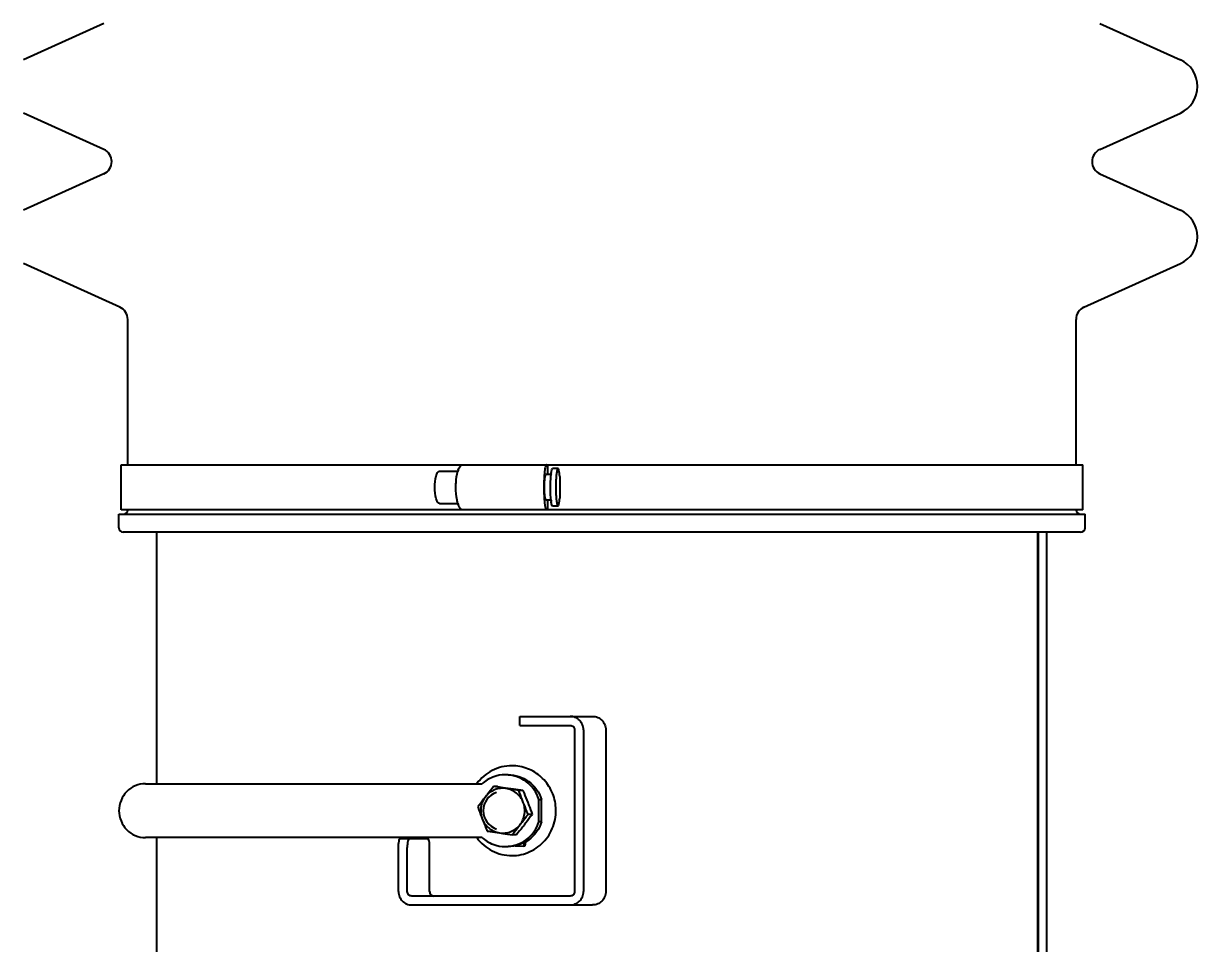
# Model space of a CAD drawing. Header units: millimetres. Extents: x 1186 to 6713, y 237 to 5598.
# Drawn here: x 1742.6 to 2003.9, y 3773.8 to 3978.6 of the extents above; entities that cross this region are included whole.
import ezdxf

# ---------------------------------------------------------------- set-up
doc = ezdxf.new("R2010")
doc.units = ezdxf.units.MM
doc.header["$LTSCALE"] = 384.175
doc.header["$PDMODE"] = 3
doc.header["$PDSIZE"] = 8
doc.layers.get('0').update_dxf_attribs({"linetype": 'CONTINUOUS'})
doc.layers.get('Defpoints').update_dxf_attribs({"linetype": 'CONTINUOUS'})
doc.styles.get("Standard").update_dxf_attribs({"font": 'calibri.ttf'})
doc.dimstyles.get("Standard").update_dxf_attribs({"dimtxt": 43.75, "dimasz": 43.75, "dimexe": 1.5, "dimexo": 1, "dimtad": 1, "dimdsep": 46, "dimtxsty": 'Standard', "dimblk": '_FILLED', "dimblk1": '_FILLED', "dimblk2": '_FILLED', "dimcen": 0.09, "dimazin": 2, "dimtol": 1, "dimtp": 0.01, "dimtm": 0.01, "dimtfac": 1, "dimtofl": 0, "dimtmove": 0, "dimatfit": 3, "dimldrblk": '_FILLED', "dimfxl": 1, "dimtolj": 1, "dimarcsym": 0})

# ---------------------------------------------------------------- blocks, each defined once
blk = doc.blocks.new('_FILLED')
at = {"color": 0, "linetype": 'ByBlock'}
blk.add_solid([(0, 0), (-1, 0.2143), (-1, -0.2143)], dxfattribs=at)
blk = doc.blocks.new('*D63')
at = {"color": 0, "lineweight": -2}
for p, q in [((1869.33, 4780.27), (1366.04, 4780.27)), ((1367.54, 4736.52), (1367.54, 3421.12)), ((1367.54, 2059.85), (1367.54, 3375.25)), ((1660.97, 2016.1), (1366.04, 2016.1))]:
    blk.add_line(p, q, dxfattribs=at)
at = {"layer": 'Defpoints', "color": 0}
for p in [(1870.33, 4780.27), (1367.54, 2016.1), (1661.97, 2016.1)]:
    blk.add_point(p, dxfattribs=at)
at = {"color": 0, "linetype": 'ByBlock', "lineweight": -2, "xscale": 43.75, "yscale": 43.75, "zscale": 43.75}
for p, rotation in [((1367.54, 4780.27), 90), ((1367.54, 2016.1), 270)]:
    blk.add_blockref('_FILLED', p, dxfattribs=dict(at, rotation=rotation))
at = {"color": 0, "insert": (1367.54, 3398.18), "char_height": 43.75, "attachment_point": 5}
blk.add_mtext('\\A1;\\A1;C', dxfattribs=at)

msp = doc.modelspace()

# ---------------------------------------------------------------- linework, layer by layer
at = {"color": 0, "linetype": 'Continuous'}
for p, q in [((1760.50417, 3978.60466), (1742.62153, 3970.50914)), ((1982.15353, 3978.60466), (2000.03617, 3970.50914)), ((1760.50417, 3950.57065), (1742.62153, 3958.66617)), ((1982.15353, 3950.57065), (2000.03617, 3958.66617)), ((1760.50417, 3945.10466), (1742.62153, 3937.00914)), ((1982.15353, 3945.10466), (2000.03617, 3937.00914)), ((1764.06608, 3915.45816), (1742.62153, 3925.16617)), ((1978.59162, 3915.45816), (2000.03617, 3925.16617)), ((1765.82885, 3880.33766), (1765.82885, 3912.72517)), ((1976.82885, 3880.33766), (1976.82885, 3912.72517)), ((1764.32885, 3870.33766), (1764.32885, 3880.33766)), ((1764.32885, 3880.33766), (1978.32885, 3880.33766)), ((1859.18952, 3879.96411), (1859.16944, 3879.99716)), ((1859.24648, 3880.33766), (1859.24648, 3878.19468)), ((1861.5415, 3879.54076), (1860.35394, 3879.54076)), ((1978.32885, 3870.33766), (1978.32885, 3880.33766)), ((1835.16038, 3878.92519), (1839.27823, 3878.92519)), ((1860.00837, 3878.19468), (1858.86353, 3878.19468)), ((1860.00701, 3878.20586), (1860.00991, 3878.23311)), ((1861.92828, 3877.77346), (1861.92828, 3872.90186)), ((1835.16038, 3871.75013), (1839.27823, 3871.75013)), ((1860.01115, 3872.48064), (1858.86353, 3872.48064)), ((1859.24648, 3872.48064), (1859.24648, 3870.33766)), ((1763.82885, 3866.33766), (1763.82885, 3869.33766)), ((1763.82885, 3869.33766), (1978.82885, 3869.33766)), ((1978.32885, 3870.33766), (1764.32885, 3870.33766)), ((1859.16944, 3870.67816), (1859.18952, 3870.7112)), ((1861.5415, 3871.13456), (1860.35394, 3871.13456)), ((1978.82885, 3866.33766), (1978.82885, 3869.33766)), ((1977.82885, 3865.33766), (1764.82885, 3865.33766)), ((1772.32885, 3809.33766), (1772.32885, 3865.33766)), ((1968.32979, 3714.9988), (1968.32979, 3865.33766)), ((1968.36419, 3865.33766), (1968.36419, 3714.9988)), ((1970.32885, 3714.9988), (1970.32885, 3865.33766)), ((1853.07597, 3822.33766), (1853.07597, 3824.33766)), ((1853.07597, 3824.33766), (1869.25882, 3824.33766)), ((1853.07597, 3822.33766), (1864.28162, 3822.33766)), ((1865.2616, 3821.33766), (1865.2616, 3785.33766)), ((1867.22156, 3821.33766), (1867.22156, 3785.33766)), ((1872.19876, 3821.33766), (1872.19876, 3785.33766)), ((1769.75422, 3809.33766), (1844.66139, 3809.33766)), ((1848.12107, 3808.70354), (1847.23773, 3808.70354)), ((1853.71915, 3807.866), (1852.83581, 3807.866)), ((1857.29336, 3800.83509), (1857.29336, 3805.84022)), ((1857.29336, 3805.84022), (1857.89062, 3805.84022)), ((1857.89062, 3800.83509), (1857.89062, 3805.84022)), ((1855.80737, 3802.50011), (1854.92403, 3802.50011)), ((1857.89062, 3800.83509), (1857.29336, 3800.83509)), ((1844.66139, 3797.33766), (1769.75422, 3797.33766)), ((1772.32885, 3714.95165), (1772.32885, 3797.33766)), ((1826.46051, 3797.13766), (1832.60132, 3797.13766)), ((1852.29752, 3797.97178), (1851.41418, 3797.97178)), ((1853.97692, 3795.47158), (1854.10096, 3796.28913)), ((1854.31587, 3796.39343), (1854.17601, 3795.47158)), ((1826.06233, 3785.33766), (1826.06233, 3795.13766)), ((1828.0223, 3785.33766), (1828.0223, 3795.13766)), ((1832.99949, 3785.33766), (1832.99949, 3795.13766)), ((1852.01727, 3795.51712), (1852.01703, 3795.48835)), ((1852.01703, 3795.48835), (1853.97692, 3795.47158)), ((1854.17601, 3795.47158), (1853.97692, 3795.47158)), ((1864.28162, 3784.33766), (1829.00228, 3784.33766)), ((1829.00228, 3782.33766), (1869.25882, 3782.33766))]:
    msp.add_line(p, q, dxfattribs=at)
for centre, radius, start, end in [((1997.3555, 3964.58766), 6.5, 294.3563913, 65.6436087), ((1759.26694, 3947.83766), 3, 294.3563913, 65.6436087), ((1983.39076, 3947.83766), 3, 114.3563913, 245.6436087), ((1997.3555, 3931.08766), 6.5, 294.3563913, 65.6436087), ((1762.82885, 3912.72517), 3, 0, 65.6436087), ((1979.82885, 3912.72517), 3, 114.3563913, 180), ((1845.00926, 3877.25505), 5.97636, 161.0843194, 163.6446118), ((1873.77999, 3876.75623), 13.84906, 173.5597663, 173.8782456), ((1845.00926, 3873.42027), 5.97636, 196.3553882, 198.9156806), ((1874.37562, 3873.98329), 14.44812, 186.0636165, 186.18636), ((1872.64857, 3873.79193), 12.71051, 186.1676896, 187.1478966), ((1764.82885, 3870.33766), 1, 270, 360), ((1977.82885, 3870.33766), 1, 180, 270), ((1764.82885, 3866.33766), 1, 180, 270), ((1977.82885, 3866.33766), 1, 270, 360), ((1849.23009, 3803.33766), 4.3, 108.2963309, 251.7036691)]:
    msp.add_arc(centre, radius, start, end, dxfattribs=at)
for points, knots in [([(1839.35564, 3879.19245), (1839.41297, 3879.35931), (1839.58226, 3879.79428), (1839.93879, 3880.33732), (1840.25898, 3880.33759)], [0, 0, 0, 0, 0.355277458, 1, 1, 1, 1]), ([(1858.96411, 3880.33759), (1858.91539, 3880.33749), (1858.81002, 3880.18751), (1858.678, 3879.7183), (1858.52569, 3878.68959), (1858.42585, 3877.16001), (1858.39959, 3875.97567), (1858.39959, 3875.33766)], [0, 0, 0, 0, 0.028718215, 0.088388293, 0.304361579, 0.623924813, 1, 1, 1, 1]), ([(1859.01522, 3880.31718), (1859.00748, 3880.3234), (1858.99154, 3880.3336), (1858.9728, 3880.33761), (1858.96411, 3880.33759)], [0, 0, 0, 0, 0.533224176, 1, 1, 1, 1]), ([(1859.16944, 3879.99716), (1859.15814, 3880.03597), (1859.1209, 3880.14685), (1859.07646, 3880.26799), (1859.01522, 3880.31718)], [0, 0, 0, 0, 0.339756848, 1, 1, 1, 1]), ([(1859.2348, 3880.1483), (1859.23046, 3880.10526), (1859.21848, 3880.05397), (1859.20772, 3879.97424), (1859.1895, 3879.9691)], [0, 0, 0, 0, 0.695532127, 1, 1, 1, 1]), ([(1859.24648, 3880.33766), (1859.24535, 3880.30434), (1859.24252, 3880.24115), (1859.23781, 3880.17806), (1859.2348, 3880.1483)], [0, 0, 0, 0, 0.527036326, 1, 1, 1, 1]), ([(1860.01833, 3878.30963), (1860.05289, 3878.61569), (1860.12201, 3878.93941), (1860.23128, 3879.54076), (1860.35394, 3879.54076)], [0, 0, 0, 0, 0.715185441, 1, 1, 1, 1]), ([(1861.54141, 3879.54068), (1861.41872, 3879.54037), (1861.30927, 3878.94438), (1861.1714, 3878.21763), (1861.08954, 3876.84488), (1861.06688, 3875.87395), (1861.06688, 3875.33766)], [0, 0, 0, 0, 0.086233472, 0.30273435, 0.623052363, 1, 1, 1, 1]), ([(1861.92828, 3877.77346), (1861.89331, 3878.20894), (1861.82729, 3878.79656), (1861.69935, 3879.34233), (1861.59577, 3879.54082), (1861.54141, 3879.54068)], [0, 0, 0, 0, 0.712930205, 0.91129318, 1, 1, 1, 1]), ([(1834.14245, 3875.33766), (1834.14245, 3876.18902), (1834.26027, 3877.35059), (1834.63912, 3878.55283), (1835.00178, 3878.92519), (1835.16038, 3878.92519)], [0, 0, 0, 0, 0.659149522, 0.877205039, 1, 1, 1, 1]), ([(1838.84046, 3875.33766), (1838.84046, 3875.67037), (1838.87684, 3876.87932), (1839.02683, 3878.09569), (1839.27474, 3878.93796)], [0, 0, 0, 0, 0.274807753, 1, 1, 1, 1]), ([(1858.54092, 3875.33766), (1858.54092, 3875.70228), (1858.55629, 3876.36227), (1858.61205, 3877.29567), (1858.70562, 3877.78917), (1858.7802, 3878.19472), (1858.86355, 3878.19465)], [0, 0, 0, 0, 0.377027008, 0.697327606, 0.913813758, 1, 1, 1, 1]), ([(1859.87933, 3875.33766), (1859.87933, 3875.59909), (1859.89006, 3876.55613), (1859.93409, 3877.51391), (1860.00701, 3878.20586)], [0, 0, 0, 0, 0.273119465, 1, 1, 1, 1]), ([(1835.16032, 3871.75017), (1835.00174, 3871.75022), (1834.63921, 3872.12255), (1834.26013, 3873.32468), (1834.14245, 3874.48628), (1834.14245, 3875.33766)], [0, 0, 0, 0, 0.122779124, 0.34082265, 1, 1, 1, 1]), ([(1839.27474, 3871.73736), (1839.20067, 3871.98899), (1838.92619, 3873.1702), (1838.84046, 3874.38891), (1838.84046, 3875.33766)], [0, 0, 0, 0, 0.216592227, 1, 1, 1, 1]), ([(1858.39959, 3875.33766), (1858.39959, 3874.69965), (1858.42585, 3873.51531), (1858.52569, 3871.98573), (1858.678, 3870.95702), (1858.81002, 3870.4878), (1858.91539, 3870.33783), (1858.96411, 3870.33773)], [0, 0, 0, 0, 0.376075187, 0.695638421, 0.911611707, 0.971281785, 1, 1, 1, 1]), ([(1858.86351, 3872.48067), (1858.78014, 3872.48074), (1858.70567, 3872.88608), (1858.61201, 3873.37981), (1858.5563, 3874.31307), (1858.54092, 3874.97306), (1858.54092, 3875.33766)], [0, 0, 0, 0, 0.086211297, 0.302700203, 0.622998085, 1, 1, 1, 1]), ([(1860.00833, 3872.4571), (1859.98622, 3872.66522), (1859.90481, 3873.62333), (1859.87933, 3874.58556), (1859.87933, 3875.33766)], [0, 0, 0, 0, 0.217695047, 1, 1, 1, 1]), ([(1861.06688, 3875.33766), (1861.06688, 3874.80137), (1861.08954, 3873.83043), (1861.1714, 3872.45768), (1861.30927, 3871.73094), (1861.41872, 3871.13494), (1861.54141, 3871.13464)], [0, 0, 0, 0, 0.376947495, 0.697265493, 0.913766421, 1, 1, 1, 1]), ([(1860.35383, 3871.13463), (1860.24517, 3871.13495), (1860.13098, 3871.65233), (1860.07056, 3871.94216), (1860.03684, 3872.21035)], [0, 0, 0, 0, 0.28673877, 1, 1, 1, 1]), ([(1861.54141, 3871.13464), (1861.59576, 3871.1345), (1861.69935, 3871.33299), (1861.82729, 3871.87875), (1861.89331, 3872.46638), (1861.92828, 3872.90186)], [0, 0, 0, 0, 0.088706745, 0.28706963, 1, 1, 1, 1]), ([(1840.25898, 3870.33773), (1840.17409, 3870.3378), (1839.67652, 3870.52713), (1839.49186, 3871.08637), (1839.35564, 3871.48287)], [0, 0, 0, 0, 0.168388638, 1, 1, 1, 1]), ([(1858.96411, 3870.33773), (1858.97953, 3870.33769), (1859.01551, 3870.35243), (1859.03917, 3870.38075), (1859.0514, 3870.39766)], [0, 0, 0, 0, 0.4248348, 1, 1, 1, 1]), ([(1859.18952, 3870.71061), (1859.22619, 3870.71134), (1859.22008, 3870.51453), (1859.24342, 3870.4275), (1859.24648, 3870.33766)], [0, 0, 0, 0, 0.289766948, 1, 1, 1, 1]), ([(1867.22156, 3821.33766), (1867.22156, 3821.72756), (1867.06962, 3822.51351), (1866.4176, 3823.51044), (1865.4404, 3824.18041), (1864.6643, 3824.33766), (1864.28162, 3824.33766)], [0, 0, 0, 0, 0.252340679, 0.503302245, 0.752329699, 1, 1, 1, 1]), ([(1864.28162, 3822.33766), (1864.53239, 3822.33766), (1865.05736, 3822.11935), (1865.2616, 3821.59204), (1865.2616, 3821.33766)], [0, 0, 0, 0, 0.496425605, 1, 1, 1, 1]), ([(1869.25882, 3824.33766), (1869.6415, 3824.33766), (1870.4176, 3824.18041), (1871.3948, 3823.51044), (1872.04682, 3822.51351), (1872.19876, 3821.72756), (1872.19876, 3821.33766)], [0, 0, 0, 0, 0.247670301, 0.496697755, 0.747659321, 1, 1, 1, 1]), ([(1851.30089, 3813.33765), (1850.54647, 3813.33768), (1849.03005, 3813.15801), (1846.8826, 3812.36397), (1844.97127, 3811.08953), (1843.9234, 3809.96488), (1843.47088, 3809.35139)], [0, 0, 0, 0, 0.248851362, 0.498227506, 0.748539779, 1, 1, 1, 1]), ([(1861.03479, 3804.49303), (1860.89846, 3805.68903), (1860.19344, 3808.04702), (1857.97229, 3810.96258), (1854.87697, 3812.88911), (1852.48335, 3813.33759), (1851.30089, 3813.33765)], [0, 0, 0, 0, 0.252295039, 0.503124979, 0.752164946, 1, 1, 1, 1]), ([(1769.75422, 3809.33766), (1768.98888, 3809.33766), (1767.4367, 3809.02317), (1765.4822, 3807.68328), (1764.17821, 3805.68933), (1763.87433, 3804.11743), (1763.87433, 3803.33766)], [0, 0, 0, 0, 0.247661252, 0.496697711, 0.747668537, 1, 1, 1, 1]), ([(1849.84711, 3811.33765), (1848.90724, 3811.33768), (1847.00666, 3810.98517), (1845.36338, 3809.9694), (1844.66139, 3809.33766)], [0, 0, 0, 0, 0.49879796, 1, 1, 1, 1]), ([(1857.29336, 3805.84022), (1856.7922, 3807.39297), (1854.78881, 3810.2507), (1851.46035, 3811.33759), (1849.84711, 3811.33765)], [0, 0, 0, 0, 0.502832086, 1, 1, 1, 1]), ([(1850.44438, 3811.33765), (1852.05761, 3811.33759), (1855.38608, 3810.2507), (1857.38946, 3807.39297), (1857.89062, 3805.84022)], [0, 0, 0, 0, 0.497167914, 1, 1, 1, 1]), ([(1845.42676, 3806.43937), (1845.28016, 3806.25023), (1844.70524, 3805.50202), (1844.14272, 3804.74433), (1843.72788, 3804.1752)], [0, 0, 0, 0, 0.253612481, 1, 1, 1, 1]), ([(1845.42676, 3806.43937), (1845.16161, 3806.09728), (1844.71804, 3805.33869), (1844.36624, 3804.07031), (1844.34692, 3802.7525), (1844.55834, 3801.89725), (1844.71594, 3801.49226)], [0, 0, 0, 0, 0.24918601, 0.499309988, 0.749803073, 1, 1, 1, 1]), ([(1847.23773, 3808.70354), (1846.77721, 3808.14281), (1846.16962, 3807.3911), (1845.57431, 3806.62974), (1845.42676, 3806.43937)], [0, 0, 0, 0, 0.750783066, 1, 1, 1, 1]), ([(1849.98072, 3808.28477), (1849.55904, 3808.34786), (1848.69383, 3808.36111), (1847.43848, 3808.03706), (1846.30843, 3807.39321), (1845.69057, 3806.77973), (1845.42676, 3806.43937)], [0, 0, 0, 0, 0.248999456, 0.498305083, 0.748520287, 1, 1, 1, 1]), ([(1849.98072, 3808.28477), (1849.74739, 3808.31968), (1848.83275, 3808.45726), (1847.91855, 3808.59773), (1847.23773, 3808.70354)], [0, 0, 0, 0, 0.255084953, 1, 1, 1, 1]), ([(1848.12107, 3808.70354), (1848.36046, 3808.66901), (1849.31243, 3808.53126), (1850.26407, 3808.39131), (1850.97616, 3808.28477)], [0, 0, 0, 0, 0.251450077, 1, 1, 1, 1]), ([(1853.82387, 3805.18306), (1853.66682, 3805.58661), (1853.24757, 3806.355), (1852.34701, 3807.30213), (1851.23651, 3807.9802), (1850.40305, 3808.22158), (1849.98072, 3808.28477)], [0, 0, 0, 0, 0.251818365, 0.502384599, 0.751672387, 1, 1, 1, 1]), ([(1852.83581, 3807.866), (1852.59642, 3807.90052), (1851.64446, 3808.03827), (1850.69281, 3808.17823), (1849.98072, 3808.28477)], [0, 0, 0, 0, 0.251450077, 1, 1, 1, 1]), ([(1850.97616, 3808.28477), (1851.2095, 3808.24986), (1852.12413, 3808.11228), (1853.03833, 3807.97181), (1853.71915, 3807.866)], [0, 0, 0, 0, 0.255084953, 1, 1, 1, 1]), ([(1853.82387, 3805.18306), (1853.73653, 3805.40748), (1853.39527, 3806.29736), (1853.07121, 3807.19378), (1852.83581, 3807.866)], [0, 0, 0, 0, 0.252679183, 1, 1, 1, 1]), ([(1853.71915, 3807.866), (1853.81405, 3807.64433), (1854.1918, 3806.7546), (1854.5562, 3805.85914), (1854.81931, 3805.18306)], [0, 0, 0, 0, 0.249453655, 1, 1, 1, 1]), ([(1843.72788, 3804.1752), (1843.80571, 3803.95296), (1844.12358, 3803.05448), (1844.4557, 3802.16099), (1844.71594, 3801.49226)], [0, 0, 0, 0, 0.247070443, 1, 1, 1, 1]), ([(1851.30032, 3793.33767), (1852.66875, 3793.33761), (1855.44965, 3793.94362), (1858.85, 3796.50273), (1860.92953, 3800.24187), (1861.19277, 3803.10712), (1861.03479, 3804.49303)], [0, 0, 0, 0, 0.247514664, 0.496582075, 0.747701069, 1, 1, 1, 1]), ([(1853.11306, 3800.23595), (1853.37821, 3800.57804), (1853.82178, 3801.33663), (1854.17357, 3802.605), (1854.1929, 3803.92282), (1853.98148, 3804.77807), (1853.82387, 3805.18306)], [0, 0, 0, 0, 0.24918601, 0.499309988, 0.749803073, 1, 1, 1, 1]), ([(1854.92403, 3802.50011), (1854.82913, 3802.72178), (1854.45138, 3803.61151), (1854.08698, 3804.50697), (1853.82387, 3805.18306)], [0, 0, 0, 0, 0.249453655, 1, 1, 1, 1]), ([(1854.81931, 3805.18306), (1854.90665, 3804.95863), (1855.24792, 3804.06875), (1855.57198, 3803.17233), (1855.80737, 3802.50011)], [0, 0, 0, 0, 0.252679183, 1, 1, 1, 1]), ([(1763.87433, 3803.33766), (1763.87433, 3802.55788), (1764.17821, 3800.98599), (1765.4822, 3798.99204), (1767.4367, 3797.65214), (1768.98888, 3797.33766), (1769.75422, 3797.33766)], [0, 0, 0, 0, 0.252331489, 0.503302322, 0.752338773, 1, 1, 1, 1]), ([(1844.71594, 3801.49226), (1844.97906, 3800.81617), (1845.34345, 3799.92072), (1845.7212, 3799.03098), (1845.81611, 3798.80932)], [0, 0, 0, 0, 0.750546346, 1, 1, 1, 1]), ([(1844.71594, 3801.49226), (1844.87299, 3801.08871), (1845.29182, 3800.32066), (1845.89498, 3799.68662), (1846.23029, 3799.416)], [0, 0, 0, 0, 0.501246195, 1, 1, 1, 1]), ([(1853.11306, 3800.23595), (1853.26061, 3800.42632), (1853.85592, 3801.18768), (1854.46352, 3801.93938), (1854.92403, 3802.50011)], [0, 0, 0, 0, 0.249216935, 1, 1, 1, 1]), ([(1855.80737, 3802.50011), (1855.67054, 3802.31238), (1855.11262, 3801.55142), (1854.54423, 3800.79811), (1854.1085, 3800.23595)], [0, 0, 0, 0, 0.24620468, 1, 1, 1, 1]), ([(1845.81611, 3798.80932), (1846.03987, 3798.77454), (1846.9539, 3798.633), (1847.86831, 3798.4939), (1848.55909, 3798.39055)], [0, 0, 0, 0, 0.24482813, 1, 1, 1, 1]), ([(1846.23029, 3799.416), (1846.56388, 3799.14677), (1847.30373, 3798.69478), (1848.13676, 3798.45374), (1848.55909, 3798.39055)], [0, 0, 0, 0, 0.500964751, 1, 1, 1, 1]), ([(1848.55909, 3798.39055), (1848.98078, 3798.32746), (1849.84598, 3798.3142), (1851.10134, 3798.63826), (1852.23139, 3799.28211), (1852.84925, 3799.89559), (1853.11306, 3800.23595)], [0, 0, 0, 0, 0.248999456, 0.498305083, 0.748520287, 1, 1, 1, 1]), ([(1848.55909, 3798.39055), (1848.79492, 3798.35527), (1849.74632, 3798.21371), (1850.69816, 3798.07504), (1851.41418, 3797.97178)], [0, 0, 0, 0, 0.247896368, 1, 1, 1, 1]), ([(1849.84711, 3795.33767), (1851.46035, 3795.33773), (1854.78881, 3796.42462), (1856.7922, 3799.28235), (1857.29336, 3800.83509)], [0, 0, 0, 0, 0.497167914, 1, 1, 1, 1]), ([(1857.89062, 3800.83509), (1857.38946, 3799.28235), (1855.38608, 3796.42462), (1852.05761, 3795.33773), (1850.44438, 3795.33767)], [0, 0, 0, 0, 0.502832086, 1, 1, 1, 1]), ([(1851.41418, 3797.97178), (1851.55102, 3798.15951), (1852.10893, 3798.92047), (1852.67733, 3799.67378), (1853.11306, 3800.23595)], [0, 0, 0, 0, 0.246203726, 1, 1, 1, 1]), ([(1854.1085, 3800.23595), (1853.96094, 3800.04558), (1853.36564, 3799.28421), (1852.75804, 3798.53251), (1852.29752, 3797.97178)], [0, 0, 0, 0, 0.249216647, 1, 1, 1, 1]), ([(1826.06233, 3795.13766), (1826.06233, 3795.39299), (1826.07693, 3795.86232), (1826.16224, 3796.49881), (1826.24813, 3796.89472), (1826.38871, 3797.13766), (1826.46051, 3797.13766)], [0, 0, 0, 0, 0.366801855, 0.680226078, 0.896849391, 1, 1, 1, 1]), ([(1828.42047, 3797.13766), (1828.34867, 3797.13766), (1828.20809, 3796.89472), (1828.1222, 3796.49881), (1828.03689, 3795.86232), (1828.0223, 3795.39299), (1828.0223, 3795.13766)], [0, 0, 0, 0, 0.103150609, 0.319773922, 0.633198145, 1, 1, 1, 1]), ([(1832.99949, 3795.13766), (1832.99949, 3795.39299), (1832.9849, 3795.86232), (1832.89959, 3796.49881), (1832.8137, 3796.89472), (1832.67312, 3797.13766), (1832.60132, 3797.13766)], [0, 0, 0, 0, 0.366801855, 0.680226078, 0.896849391, 1, 1, 1, 1]), ([(1843.4654, 3797.33134), (1843.91778, 3796.71684), (1844.96577, 3795.59025), (1846.87816, 3794.31344), (1849.02735, 3793.51776), (1850.54519, 3793.3377), (1851.30032, 3793.33767)], [0, 0, 0, 0, 0.251462571, 0.501775469, 0.751150404, 1, 1, 1, 1]), ([(1844.66139, 3797.33766), (1845.36338, 3796.70592), (1847.00666, 3795.69014), (1848.90724, 3795.33764), (1849.84711, 3795.33767)], [0, 0, 0, 0, 0.50120204, 1, 1, 1, 1]), ([(1826.06233, 3785.33766), (1826.06233, 3784.94776), (1826.21427, 3784.1618), (1826.86629, 3783.16487), (1827.8435, 3782.4949), (1828.61959, 3782.33766), (1829.00228, 3782.33766)], [0, 0, 0, 0, 0.252340679, 0.503302245, 0.752329699, 1, 1, 1, 1]), ([(1829.00228, 3784.33766), (1828.75151, 3784.33766), (1828.22654, 3784.55596), (1828.0223, 3785.08328), (1828.0223, 3785.33766)], [0, 0, 0, 0, 0.496425605, 1, 1, 1, 1]), ([(1832.99949, 3785.33766), (1832.99949, 3785.08328), (1833.20373, 3784.55596), (1833.72871, 3784.33766), (1833.97948, 3784.33766)], [0, 0, 0, 0, 0.503574272, 1, 1, 1, 1]), ([(1865.2616, 3785.33766), (1865.2616, 3785.08328), (1865.05736, 3784.55596), (1864.53239, 3784.33766), (1864.28162, 3784.33766)], [0, 0, 0, 0, 0.503574272, 1, 1, 1, 1]), ([(1864.28162, 3782.33766), (1864.6643, 3782.33766), (1865.4404, 3782.4949), (1866.4176, 3783.16487), (1867.06962, 3784.1618), (1867.22156, 3784.94776), (1867.22156, 3785.33766)], [0, 0, 0, 0, 0.247670301, 0.496697755, 0.747659321, 1, 1, 1, 1]), ([(1872.19876, 3785.33766), (1872.19876, 3784.94776), (1872.04682, 3784.1618), (1871.3948, 3783.16487), (1870.4176, 3782.4949), (1869.6415, 3782.33766), (1869.25882, 3782.33766)], [0, 0, 0, 0, 0.252340679, 0.503302245, 0.752329699, 1, 1, 1, 1])]:
    msp.add_open_spline(points, degree=3, knots=knots, dxfattribs=at)
msp.add_open_spline([(1859.0514, 3870.39766), (1859.11085, 3870.47986), (1859.14108, 3870.58077), (1859.16944, 3870.67816)], degree=3, dxfattribs=at)

# ---------------------------------------------------------------- dimensions: what is measured, and where the dimension line sits
at = {"color": 0}
dim = msp.add_linear_dim(base=(1367.54403, 2016.09641), p1=(1870.32885, 4780.27166), p2=(1661.97033, 2016.09641), angle=90, text='\\A1;C', dimstyle='Standard', override={"dimtad": 0, "dimtih": 1, "dimtoh": 1, "dimdec": 4, "dimzin": 0, "dimtxsty": 'Standard', "dimcen": 62.865, "dimadec": 0, "dimazin": 0, "dimtdec": 4, "dimtzin": 0}, dxfattribs=at)
dim.commit()
dim.dimension.update_dxf_attribs({"geometry": '*D63', "text_midpoint": (1367.54403, 3398.18404)})

doc.saveas('drawing.dxf')
